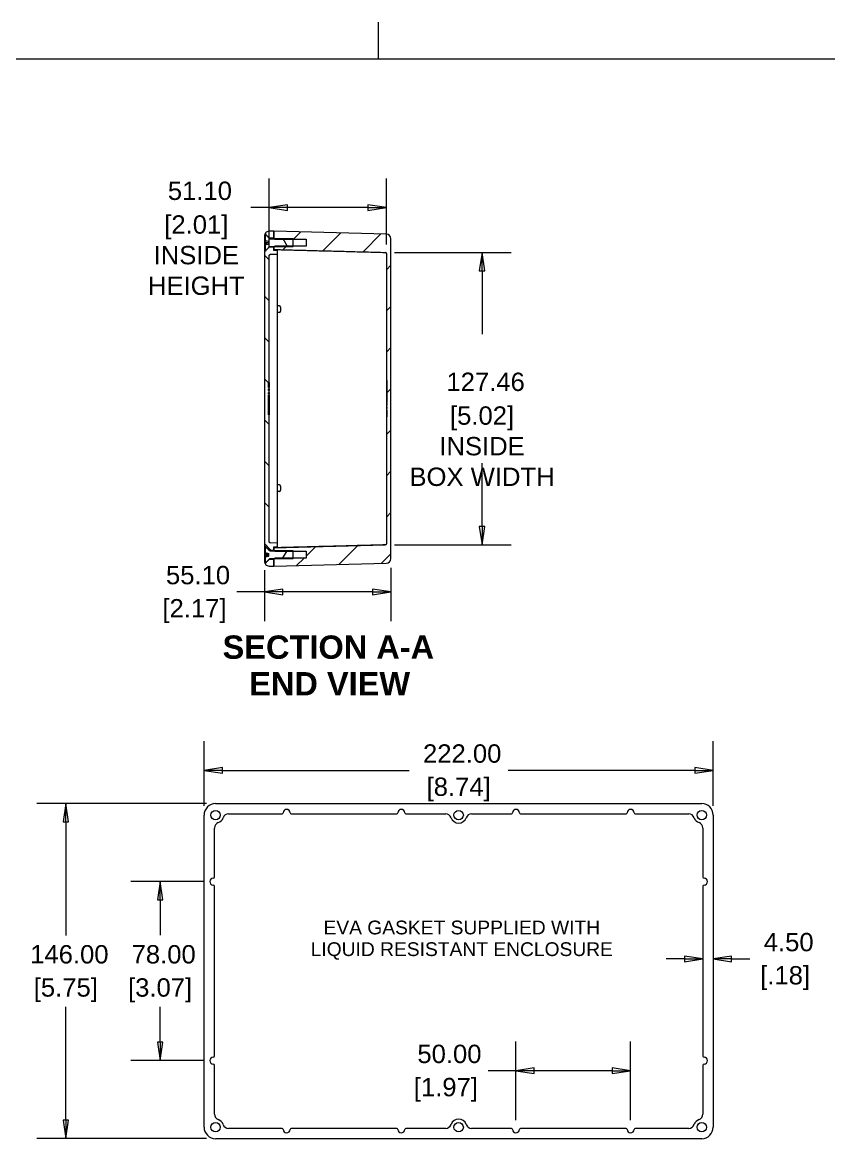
# Model space of a CAD drawing. Header units: millimetres. Extents: x 14 to 1104, y 14 to 850.
# Drawn here: x 403.4 to 755.1, y 363.2 to 849.6 of the extents above; entities that cross this region are included whole.
import ezdxf

# ---------------------------------------------------------------- set-up
doc = ezdxf.new("R2010")
doc.units = ezdxf.units.MM
doc.header["$LTSCALE"] = 4
doc.layers.get('0').update_dxf_attribs({"lineweight": 25})
for name, color, linetype, lineweight in [('Dimension (ANSI)', 7, 'Continuous', 9), ('Hatch (ANSI)', 7, 'Continuous', 9), ('Sketch Geometry (ANSI)', 7, 'Continuous', 9), ('Symbol (ANSI)', 7, 'Continuous', 9), ('Visible (ANSI)', 7, 'Continuous', 9)]:
    doc.layers.add(name, color=color, linetype=linetype, lineweight=lineweight)
doc.styles.add('Label Text (ANSI)', font='arialbd.ttf')
doc.styles.add('Note Text (ANSI)', font='arial.ttf')
doc.dimstyles.new('Default - mm (ANSI)', dxfattribs={"dimscale": 4, "dimtxt": 2, "dimasz": 2, "dimexe": 3.175, "dimexo": 1, "dimgap": 0.8, "dimtad": 0, "dimtih": 1, "dimtoh": 1, "dimrnd": 1e-08, "dimzin": 4, "dimdsep": 46, "dimtxsty": 'Note Text (ANSI)', "dimblk": 'Filled-1', "dimcen": 0.09, "dimdle": 10, "dimclrd": 256, "dimclre": 256, "dimclrt": 256, "dimadec": 1, "dimazin": 0, "dimtfac": 1.524, "dimtofl": 0, "dimtmove": 0, "dimatfit": 3, "dimfxl": 1, "dimtolj": 1, "dimtzin": 0, "dimlwd": -1, "dimlwe": -1, "dimarcsym": 0})

# ---------------------------------------------------------------- blocks, each defined once
blk = doc.blocks.new('Filled-1')
at = {"color": 0}
for p, q in [((0, 0), (-1, 0.15)), ((-1, 0.15), (-1, -0.15)), ((-1, 0), (0, 0)), ((-1, -0.15), (0, 0))]:
    blk.add_line(p, q, dxfattribs=at)
at = {"color": 0, "flags": 128}
blk.add_lwpolyline([(-1, -0.15), (0, 0), (-1, 0.15), (-1, -0.15)], dxfattribs=at)
at = {"color": 0}
blk.add_solid([(-1, -0.15), (0, 0), (-1, 0.15), (-1, -0.15)], dxfattribs=at)
blk = doc.blocks.new('*D13')
at = {"layer": 'Defpoints', "color": 0, "transparency": 16777216}
for p in [(511.08, 768.86), (511.08, 747.99), (562.18, 748.84)]:
    blk.add_point(p, dxfattribs=at)
at = {"layer": 'Dimension (ANSI)', "transparency": 16777216}
for p, q in [((511.08, 751.99), (511.08, 781.56)), ((562.18, 752.84), (562.18, 781.56)), ((511.08, 768.86), (503.08, 768.86)), ((554.18, 768.86), (519.08, 768.86))]:
    blk.add_line(p, q, dxfattribs=at)
at = {"layer": 'Dimension (ANSI)', "transparency": 16777216, "xscale": 8, "yscale": 8, "zscale": 8, "rotation": 180}
blk.add_blockref('Filled-1', (511.08, 768.86), dxfattribs=at)
at = {"layer": 'Dimension (ANSI)', "transparency": 16777216, "xscale": 8, "yscale": 8, "zscale": 8}
blk.add_blockref('Filled-1', (562.18, 768.86), dxfattribs=at)
at = {"layer": 'Dimension (ANSI)', "transparency": 16777216, "char_height": 8, "attachment_point": 5, "style": 'Note Text (ANSI)'}
for s, insert in [('\\A1; 51.10', (479.33, 776.15)), ('\\A1;[2.01]{\\PINSIDE\\PHEIGHT}', (479.33, 748.11))]:
    blk.add_mtext(s, dxfattribs=dict(at, insert=insert))
blk = doc.blocks.new('*D14')
at = {"layer": 'Defpoints', "color": 0, "transparency": 16777216}
for p in [(561.7, 749.34), (561.7, 621.88), (603.91, 621.88)]:
    blk.add_point(p, dxfattribs=at)
at = {"layer": 'Dimension (ANSI)', "transparency": 16777216}
for p, q in [((565.7, 749.34), (616.61, 749.34)), ((603.91, 741.34), (603.91, 713.66)), ((603.91, 629.88), (603.91, 657.57)), ((565.7, 621.88), (616.61, 621.88))]:
    blk.add_line(p, q, dxfattribs=at)
at = {"layer": 'Dimension (ANSI)', "transparency": 16777216, "xscale": 8, "yscale": 8, "zscale": 8}
for p, rotation in [((603.91, 749.34), 90), ((603.91, 621.88), 270)]:
    blk.add_blockref('Filled-1', p, dxfattribs=dict(at, rotation=rotation))
at = {"layer": 'Dimension (ANSI)', "transparency": 16777216, "char_height": 8, "attachment_point": 5, "style": 'Note Text (ANSI)'}
for s, insert in [('\\A1; 127.46', (603.91, 692.9)), ('\\A1;[5.02]{\\PINSIDE\\PBOX WIDTH}', (603.91, 664.86))]:
    blk.add_mtext(s, dxfattribs=dict(at, insert=insert))
blk = doc.blocks.new('*D15')
at = {"layer": 'Defpoints', "color": 0, "transparency": 16777216}
for p in [(509.08, 614.89), (564.18, 615.9), (564.18, 601.4)]:
    blk.add_point(p, dxfattribs=at)
at = {"layer": 'Dimension (ANSI)', "transparency": 16777216}
for p, q in [((509.08, 610.89), (509.08, 588.7)), ((564.18, 611.9), (564.18, 588.7)), ((509.08, 601.4), (496.98, 601.4)), ((556.18, 601.4), (517.08, 601.4))]:
    blk.add_line(p, q, dxfattribs=at)
at = {"layer": 'Dimension (ANSI)', "transparency": 16777216, "xscale": 8, "yscale": 8, "zscale": 8, "rotation": 180}
blk.add_blockref('Filled-1', (509.08, 601.4), dxfattribs=at)
at = {"layer": 'Dimension (ANSI)', "transparency": 16777216, "xscale": 8, "yscale": 8, "zscale": 8}
blk.add_blockref('Filled-1', (564.18, 601.4), dxfattribs=at)
at = {"layer": 'Dimension (ANSI)', "transparency": 16777216, "char_height": 8, "attachment_point": 5, "style": 'Note Text (ANSI)'}
for s, insert in [('\\A1; 55.10', (478.52, 608.69)), ('\\A1;[2.17]', (478.52, 593.08))]:
    blk.add_mtext(s, dxfattribs=dict(at, insert=insert))
blk = doc.blocks.new('*D31')
at = {"layer": 'Defpoints', "color": 0, "transparency": 16777216}
for p in [(704.71, 523.65), (482.71, 504.17), (704.71, 504.17)]:
    blk.add_point(p, dxfattribs=at)
at = {"layer": 'Dimension (ANSI)', "transparency": 16777216}
for p, q in [((482.71, 508.17), (482.71, 536.35)), ((704.71, 508.17), (704.71, 536.35)), ((490.71, 523.65), (572.14, 523.65)), ((696.71, 523.65), (615.29, 523.65))]:
    blk.add_line(p, q, dxfattribs=at)
at = {"layer": 'Dimension (ANSI)', "transparency": 16777216, "xscale": 8, "yscale": 8, "zscale": 8, "rotation": 180}
blk.add_blockref('Filled-1', (482.71, 523.65), dxfattribs=at)
at = {"layer": 'Dimension (ANSI)', "transparency": 16777216, "xscale": 8, "yscale": 8, "zscale": 8}
blk.add_blockref('Filled-1', (704.71, 523.65), dxfattribs=at)
at = {"layer": 'Dimension (ANSI)', "transparency": 16777216, "char_height": 8, "attachment_point": 5, "style": 'Note Text (ANSI)'}
for s, insert in [('\\A1; 222.00', (593.71, 530.93)), ('\\A1;[8.74]', (593.71, 515.32))]:
    blk.add_mtext(s, dxfattribs=dict(at, insert=insert))
blk = doc.blocks.new('*D32')
at = {"layer": 'Defpoints', "color": 0, "transparency": 16777216}
for p in [(486.71, 475.17), (463.53, 397.17), (486.71, 397.17)]:
    blk.add_point(p, dxfattribs=at)
at = {"layer": 'Dimension (ANSI)', "transparency": 16777216}
for p, q in [((482.71, 475.17), (450.83, 475.17)), ((463.53, 467.17), (463.53, 451.78)), ((463.53, 405.17), (463.53, 420.56)), ((482.71, 397.17), (450.83, 397.17))]:
    blk.add_line(p, q, dxfattribs=at)
at = {"layer": 'Dimension (ANSI)', "transparency": 16777216, "xscale": 8, "yscale": 8, "zscale": 8}
for p, rotation in [((463.53, 475.17), 90), ((463.53, 397.17), 270)]:
    blk.add_blockref('Filled-1', p, dxfattribs=dict(at, rotation=rotation))
at = {"layer": 'Dimension (ANSI)', "transparency": 16777216, "char_height": 8, "attachment_point": 5, "style": 'Note Text (ANSI)'}
for s, insert in [('\\A1; 78.00', (463.53, 443.45)), ('\\A1;[3.07]', (463.53, 427.84))]:
    blk.add_mtext(s, dxfattribs=dict(at, insert=insert))
blk = doc.blocks.new('*D33')
at = {"layer": 'Defpoints', "color": 0, "transparency": 16777216}
for p in [(668.71, 392.77), (618.71, 367.17), (668.71, 367.17)]:
    blk.add_point(p, dxfattribs=at)
at = {"layer": 'Dimension (ANSI)', "transparency": 16777216}
for p, q in [((618.71, 371.17), (618.71, 405.47)), ((668.71, 371.17), (668.71, 405.47)), ((618.71, 392.77), (606.61, 392.77)), ((660.71, 392.77), (626.71, 392.77))]:
    blk.add_line(p, q, dxfattribs=at)
at = {"layer": 'Dimension (ANSI)', "transparency": 16777216, "xscale": 8, "yscale": 8, "zscale": 8, "rotation": 180}
blk.add_blockref('Filled-1', (618.71, 392.77), dxfattribs=at)
at = {"layer": 'Dimension (ANSI)', "transparency": 16777216, "xscale": 8, "yscale": 8, "zscale": 8}
blk.add_blockref('Filled-1', (668.71, 392.77), dxfattribs=at)
at = {"layer": 'Dimension (ANSI)', "transparency": 16777216, "char_height": 8, "attachment_point": 5, "style": 'Note Text (ANSI)'}
for s, insert in [('\\A1; 50.00', (588.14, 400.05)), ('\\A1;[1.97]', (588.14, 384.44))]:
    blk.add_mtext(s, dxfattribs=dict(at, insert=insert))
blk = doc.blocks.new('*D35')
at = {"layer": 'Defpoints', "color": 0, "transparency": 16777216}
for p in [(704.71, 504.17), (700.21, 473.16), (700.21, 441.49)]:
    blk.add_point(p, dxfattribs=at)
at = {"layer": 'Dimension (ANSI)', "transparency": 16777216}
for p, q in [((692.21, 441.49), (684.21, 441.49)), ((712.71, 441.49), (720.71, 441.49))]:
    blk.add_line(p, q, dxfattribs=at)
at = {"layer": 'Dimension (ANSI)', "transparency": 16777216, "xscale": 8, "yscale": 8, "zscale": 8}
blk.add_blockref('Filled-1', (700.21, 441.49), dxfattribs=at)
at = {"layer": 'Dimension (ANSI)', "transparency": 16777216, "xscale": 8, "yscale": 8, "zscale": 8, "rotation": 180}
blk.add_blockref('Filled-1', (704.71, 441.49), dxfattribs=at)
at = {"layer": 'Dimension (ANSI)', "transparency": 16777216, "char_height": 8, "attachment_point": 5, "style": 'Note Text (ANSI)'}
for s, insert in [('\\A1; 4.50', (736.07, 448.77)), ('\\A1;[.18]', (736.07, 433.16))]:
    blk.add_mtext(s, dxfattribs=dict(at, insert=insert))
blk = doc.blocks.new('*D37')
at = {"layer": 'Defpoints', "color": 0, "transparency": 16777216}
for p in [(487.71, 509.17), (422.41, 363.17), (487.71, 363.17)]:
    blk.add_point(p, dxfattribs=at)
at = {"layer": 'Dimension (ANSI)', "transparency": 16777216}
for p, q in [((483.71, 509.17), (409.71, 509.17)), ((422.41, 501.17), (422.41, 451.76)), ((422.41, 371.17), (422.41, 420.57)), ((483.71, 363.17), (409.71, 363.17))]:
    blk.add_line(p, q, dxfattribs=at)
at = {"layer": 'Dimension (ANSI)', "transparency": 16777216, "xscale": 8, "yscale": 8, "zscale": 8}
for p, rotation in [((422.41, 509.17), 90), ((422.41, 363.17), 270)]:
    blk.add_blockref('Filled-1', p, dxfattribs=dict(at, rotation=rotation))
at = {"layer": 'Dimension (ANSI)', "transparency": 16777216, "char_height": 8, "attachment_point": 5, "style": 'Note Text (ANSI)'}
for s, insert in [('\\A1; 146.00', (422.41, 443.45)), ('\\A1;[5.75]', (422.41, 427.86))]:
    blk.add_mtext(s, dxfattribs=dict(at, insert=insert))
blk = doc.blocks.new('Borders Hammond Border')
at = {"layer": 'Sketch Geometry (ANSI)'}
for p, q in [((139.7, 208.4), (139.7, 212.4)), ((271.9, 208.4), (7.5, 208.4))]:
    blk.add_line(p, q, dxfattribs=at)

msp = doc.modelspace()

# ---------------------------------------------------------------- hatches: boundary and pattern name
at = {"layer": 'Hatch (ANSI)'}
h = msp.add_hatch(dxfattribs=at)
h.set_pattern_fill('ANSI31', color=256, scale=101.6, angle=90.00021, style=0)
h.set_pattern_definition([(135.0002, (0, 0), (-8.98022, -8.98029), [])])
edge = h.paths.add_edge_path()
edge.add_line((509.083, 749.407), (509.083, 621.821))
edge.add_spline(control_points=[(509.083, 621.821), (509.083, 621.759), (509.098, 621.686), (509.145, 621.572), (509.186, 621.511), (509.23, 621.467)], knot_values=[0.074051, 0.074051, 0.074051, 0.074051, 0.0925647, 0.0925647, 0.1110778, 0.1110778, 0.1110778, 0.1110778], degree=3, periodic=0)
edge.add_line((509.23, 621.467), (511.033, 619.663))
edge.add_line((511.033, 619.663), (513.183, 619.663))
edge.add_line((513.183, 619.663), (513.183, 620.613))
edge.add_line((513.183, 620.613), (513.183, 621.113))
edge.add_line((513.183, 621.113), (514.488, 621.148))
edge.add_spline(control_points=[(514.488, 621.148), (514.512, 621.148), (514.539, 621.154), (514.583, 621.172), (514.607, 621.189), (514.642, 621.224), (514.659, 621.248), (514.677, 621.294), (514.683, 621.323), (514.683, 621.348)], knot_values=[0.0597592, 0.0597592, 0.0597592, 0.0597592, 0.0666462, 0.0666462, 0.0740512, 0.0740512, 0.0814567, 0.0814567, 0.0888626, 0.0888626, 0.0888626, 0.0888626], degree=3, periodic=0)
edge.add_line((514.683, 621.348), (514.683, 622.458))
edge.add_spline(control_points=[(514.683, 622.458), (514.683, 622.483), (514.677, 622.512), (514.659, 622.557), (514.642, 622.582), (514.607, 622.617), (514.583, 622.633), (514.539, 622.652), (514.512, 622.657), (514.488, 622.658)], knot_values=[0.0888606, 0.0888606, 0.0888606, 0.0888606, 0.0962661, 0.0962661, 0.1036712, 0.1036712, 0.1110761, 0.1110761, 0.1179633, 0.1179633, 0.1179633, 0.1179633], degree=3, periodic=0)
edge.add_line((514.488, 622.658), (511.57, 622.734))
edge.add_spline(control_points=[(511.57, 622.734), (511.511, 622.736), (511.445, 622.75), (511.335, 622.796), (511.273, 622.837), (511.186, 622.924), (511.145, 622.986), (511.098, 623.1), (511.083, 623.173), (511.083, 623.234)], knot_values=[0.1493934, 0.1493934, 0.1493934, 0.1493934, 0.1666115, 0.1666115, 0.1851238, 0.1851238, 0.2036366, 0.2036366, 0.2221498, 0.2221498, 0.2221498, 0.2221498], degree=3, periodic=0)
edge.add_line((511.083, 623.234), (511.083, 678.627))
edge.add_line((511.083, 678.627), (510.833, 678.627))
edge.add_line((510.833, 678.627), (510.833, 687.214))
edge.add_line((510.833, 687.214), (511.083, 687.214))
edge.add_line((511.083, 687.214), (511.083, 687.739))
edge.add_line((511.083, 687.739), (510.833, 687.739))
edge.add_line((510.833, 687.739), (510.833, 688.37))
edge.add_line((510.833, 688.37), (511.083, 688.37))
edge.add_line((511.083, 688.37), (511.083, 689.104))
edge.add_line((511.083, 689.104), (510.833, 689.104))
edge.add_line((510.833, 689.104), (510.833, 689.852))
edge.add_line((510.833, 689.852), (511.083, 689.852))
edge.add_line((511.083, 689.852), (511.083, 690.526))
edge.add_line((511.083, 690.526), (510.833, 690.526))
edge.add_line((510.833, 690.526), (510.833, 692.601))
edge.add_line((510.833, 692.601), (511.083, 692.601))
edge.add_line((511.083, 692.601), (511.083, 747.994))
edge.add_spline(control_points=[(511.083, 747.994), (511.083, 748.055), (511.098, 748.128), (511.145, 748.242), (511.186, 748.303), (511.273, 748.391), (511.335, 748.432), (511.445, 748.477), (511.511, 748.492), (511.57, 748.493)], knot_values=[0.0740498, 0.0740498, 0.0740498, 0.0740498, 0.092563, 0.092563, 0.1110758, 0.1110758, 0.1295881, 0.1295881, 0.1468062, 0.1468062, 0.1468062, 0.1468062], degree=3, periodic=0)
edge.add_line((511.57, 748.493), (514.488, 748.57))
edge.add_spline(control_points=[(514.488, 748.57), (514.512, 748.57), (514.539, 748.576), (514.583, 748.594), (514.607, 748.611), (514.642, 748.646), (514.659, 748.67), (514.677, 748.716), (514.683, 748.745), (514.683, 748.77)], knot_values=[0.0005175, 0.0005175, 0.0005175, 0.0005175, 0.0074047, 0.0074047, 0.0148096, 0.0148096, 0.0222147, 0.0222147, 0.0296202, 0.0296202, 0.0296202, 0.0296202], degree=3, periodic=0)
edge.add_line((514.683, 748.77), (514.683, 749.88))
edge.add_spline(control_points=[(514.683, 749.88), (514.683, 749.905), (514.677, 749.934), (514.659, 749.98), (514.642, 750.004), (514.607, 750.039), (514.583, 750.056), (514.539, 750.074), (514.512, 750.079), (514.488, 750.08)], knot_values=[0.0296208, 0.0296208, 0.0296208, 0.0296208, 0.0370267, 0.0370267, 0.0444322, 0.0444322, 0.0518372, 0.0518372, 0.0587242, 0.0587242, 0.0587242, 0.0587242], degree=3, periodic=0)
edge.add_line((514.488, 750.08), (513.183, 750.114))
edge.add_line((513.183, 750.114), (513.183, 750.614))
edge.add_line((513.183, 750.614), (513.183, 751.565))
edge.add_line((513.183, 751.565), (511.033, 751.565))
edge.add_line((511.033, 751.565), (509.23, 749.761))
edge.add_spline(control_points=[(509.23, 749.761), (509.186, 749.717), (509.145, 749.655), (509.098, 749.541), (509.083, 749.469), (509.083, 749.407)], knot_values=[0.1851274, 0.1851274, 0.1851274, 0.1851274, 0.20364, 0.20364, 0.2221542, 0.2221542, 0.2221542, 0.2221542], degree=3, periodic=0)
edge = h.paths.add_edge_path()
edge.add_ellipse((511.083, 756.558), major_axis=(-1.999, -0.052), ratio=1, start_angle=270, end_angle=319.93106)
edge.add_spline(control_points=[(509.52, 757.805), (509.484, 757.761), (509.457, 757.711), (509.419, 757.603), (509.41, 757.547), (509.411, 757.425), (509.424, 757.361), (509.474, 757.24), (509.511, 757.186), (509.557, 757.14)], knot_values=[-0.0731312, -0.0731312, -0.0731312, -0.0731312, -0.0560971, -0.0560971, -0.0390635, -0.0390635, -0.0195312, -0.0195312, 0, 0, 0, 0], degree=3, periodic=0)
edge.add_line((509.557, 757.14), (511.033, 755.663))
edge.add_line((511.033, 755.663), (513.183, 755.663))
edge.add_line((513.183, 755.663), (513.183, 758.614))
edge.add_line((513.183, 758.614), (511.031, 758.558))
edge = h.paths.add_edge_path()
edge.add_ellipse((511.083, 614.67), major_axis=(1.247, -1.564), ratio=1, start_angle=270, end_angle=319.93106)
edge.add_line((511.031, 612.67), (513.183, 612.614))
edge.add_line((513.183, 612.614), (513.183, 615.565))
edge.add_line((513.183, 615.565), (511.033, 615.565))
edge.add_line((511.033, 615.565), (509.557, 614.088))
edge.add_spline(control_points=[(509.557, 614.088), (509.517, 614.048), (509.484, 614.001), (509.435, 613.899), (509.419, 613.844), (509.406, 613.722), (509.412, 613.657), (509.449, 613.532), (509.479, 613.474), (509.52, 613.423)], knot_values=[-0.0731314, -0.0731314, -0.0731314, -0.0731314, -0.0560996, -0.0560996, -0.0390675, -0.0390675, -0.019534, -0.019534, 0, 0, 0, 0], degree=3, periodic=0)
h = msp.add_hatch(dxfattribs=at)
h.set_pattern_fill('ANSI31', color=256, scale=101.6, angle=75.00018, style=0)
h.set_pattern_definition([(120.0002, (0, 0), (-10.9985, -6.35003), [])])
edge = h.paths.add_edge_path()
edge.add_line((511.333, 751.9), (513.468, 751.9))
edge.add_line((513.468, 751.9), (521.533, 751.9))
edge.add_line((521.533, 751.9), (521.533, 752.115))
edge.add_line((521.533, 752.115), (521.533, 755.113))
edge.add_line((521.533, 755.113), (521.533, 755.328))
edge.add_line((521.533, 755.328), (513.468, 755.328))
edge.add_line((513.468, 755.328), (511.333, 755.328))
edge.add_spline(control_points=[(511.333, 755.328), (510.801, 755.861), (509.788, 756.873)], knot_values=[0, 0, 0, 0.2185253, 0.2185253, 0.2185253], weights=[1, 1.0520459, 1], degree=2, periodic=0)
edge.add_line((509.788, 756.873), (509.333, 756.873))
edge.add_line((509.333, 756.873), (509.333, 754.568))
edge.add_line((509.333, 754.568), (510.833, 754.219))
edge.add_line((510.833, 754.219), (510.833, 752.96))
edge.add_line((510.833, 752.96), (509.333, 752.612))
edge.add_line((509.333, 752.612), (509.333, 750.354))
edge.add_line((509.333, 750.354), (509.788, 750.354))
edge.add_line((509.788, 750.354), (511.333, 751.9))
h = msp.add_hatch(dxfattribs=at)
h.set_pattern_fill('ANSI31', color=256, scale=101.6, style=0)
h.set_pattern_definition([(45, (0, 0), (-8.98026, 8.98026), [])])
edge = h.paths.add_edge_path()
edge.add_line((562.183, 677.614), (562.183, 622.384))
edge.add_spline(control_points=[(562.183, 622.384), (562.183, 622.322), (562.169, 622.249), (562.122, 622.135), (562.08, 622.074), (561.993, 621.987), (561.932, 621.945), (561.822, 621.9), (561.755, 621.885), (561.696, 621.884)], knot_values=[0.0740504, 0.0740504, 0.0740504, 0.0740504, 0.0925641, 0.0925641, 0.1110773, 0.1110773, 0.1295896, 0.1295896, 0.1468075, 0.1468075, 0.1468075, 0.1468075], degree=3, periodic=0)
edge.add_line((561.696, 621.884), (513.183, 620.613))
edge.add_line((513.183, 620.613), (513.183, 619.663))
edge.add_line((513.183, 619.663), (513.183, 619.613))
edge.add_line((513.183, 619.613), (513.468, 619.328))
edge.add_line((513.468, 619.328), (513.683, 619.113))
edge.add_line((513.683, 619.113), (521.533, 619.113))
edge.add_line((521.533, 619.113), (527.183, 619.113))
edge.add_line((527.183, 619.113), (527.183, 616.115))
edge.add_line((527.183, 616.115), (521.533, 616.115))
edge.add_line((521.533, 616.115), (513.683, 616.115))
edge.add_line((513.683, 616.115), (513.468, 615.9))
edge.add_line((513.468, 615.9), (513.183, 615.615))
edge.add_line((513.183, 615.615), (513.183, 615.565))
edge.add_line((513.183, 615.565), (513.183, 612.614))
edge.add_line((513.183, 612.614), (562.236, 613.898))
edge.add_ellipse((562.183, 615.898), major_axis=(1.999, 0.052), ratio=1, start_angle=270, end_angle=358.5)
edge.add_line((564.183, 615.898), (564.183, 755.33))
edge.add_ellipse((562.183, 755.33), major_axis=(0, 2), ratio=1, start_angle=270, end_angle=358.5)
edge.add_line((562.236, 757.329), (513.183, 758.614))
edge.add_line((513.183, 758.614), (513.183, 755.663))
edge.add_line((513.183, 755.663), (513.183, 755.613))
edge.add_line((513.183, 755.613), (513.468, 755.328))
edge.add_line((513.468, 755.328), (513.683, 755.113))
edge.add_line((513.683, 755.113), (521.533, 755.113))
edge.add_line((521.533, 755.113), (527.183, 755.113))
edge.add_line((527.183, 755.113), (527.183, 752.115))
edge.add_line((527.183, 752.115), (521.533, 752.115))
edge.add_line((521.533, 752.115), (513.683, 752.115))
edge.add_line((513.683, 752.115), (513.468, 751.9))
edge.add_line((513.468, 751.9), (513.183, 751.615))
edge.add_line((513.183, 751.615), (513.183, 751.565))
edge.add_line((513.183, 751.565), (513.183, 750.614))
edge.add_line((513.183, 750.614), (561.696, 749.344))
edge.add_spline(control_points=[(561.696, 749.344), (561.755, 749.342), (561.822, 749.328), (561.932, 749.282), (561.993, 749.241), (562.08, 749.154), (562.122, 749.092), (562.169, 748.978), (562.183, 748.906), (562.183, 748.844)], knot_values=[0.1493948, 0.1493948, 0.1493948, 0.1493948, 0.1666128, 0.1666128, 0.1851251, 0.1851251, 0.2036383, 0.2036383, 0.222152, 0.222152, 0.222152, 0.222152], degree=3, periodic=0)
edge.add_line((562.183, 748.844), (562.183, 693.614))
edge.add_line((562.183, 693.614), (562.433, 693.601))
edge.add_line((562.433, 693.601), (562.433, 683.996))
edge.add_line((562.433, 683.996), (562.183, 683.987))
edge.add_line((562.183, 683.987), (562.183, 683.475))
edge.add_line((562.183, 683.475), (562.433, 683.466))
edge.add_line((562.433, 683.466), (562.433, 682.83))
edge.add_line((562.433, 682.83), (562.183, 682.821))
edge.add_line((562.183, 682.821), (562.183, 682.11))
edge.add_spline(control_points=[(562.183, 682.11), (562.225, 682.106), (562.267, 682.103), (562.35, 682.097), (562.392, 682.093), (562.433, 682.09)], knot_values=[-0.0250686, -0.0250686, -0.0250686, -0.0250686, -0.0125313, -0.0125313, 0, 0, 0, 0], degree=3, periodic=0)
edge.add_line((562.433, 682.09), (562.433, 681.335))
edge.add_spline(control_points=[(562.433, 681.335), (562.392, 681.331), (562.35, 681.328), (562.267, 681.321), (562.225, 681.318), (562.183, 681.314)], knot_values=[-0.0250749, -0.0250749, -0.0250749, -0.0250749, -0.012533, -0.012533, 0, 0, 0, 0], degree=3, periodic=0)
edge.add_line((562.183, 681.314), (562.183, 680.665))
edge.add_line((562.183, 680.665), (562.433, 680.655))
edge.add_line((562.433, 680.655), (562.433, 677.627))
edge.add_line((562.433, 677.627), (562.183, 677.614))
h = msp.add_hatch(dxfattribs=at)
h.set_pattern_fill('ANSI31', color=256, scale=101.6, angle=14.99998, style=0)
h.set_pattern_definition([(60, (0, 0), (-10.99852, 6.35), [])])
edge = h.paths.add_edge_path()
edge.add_line((511.333, 615.9), (513.468, 615.9))
edge.add_line((513.468, 615.9), (521.533, 615.9))
edge.add_line((521.533, 615.9), (521.533, 616.115))
edge.add_line((521.533, 616.115), (521.533, 619.113))
edge.add_line((521.533, 619.113), (521.533, 619.328))
edge.add_line((521.533, 619.328), (513.468, 619.328))
edge.add_line((513.468, 619.328), (511.333, 619.328))
edge.add_spline(control_points=[(511.333, 619.328), (510.801, 619.861), (509.788, 620.873)], knot_values=[0, 0, 0, 0.2185253, 0.2185253, 0.2185253], weights=[1, 1.0520459, 1], degree=2, periodic=0)
edge.add_line((509.788, 620.873), (509.333, 620.873))
edge.add_line((509.333, 620.873), (509.333, 618.568))
edge.add_line((509.333, 618.568), (510.833, 618.219))
edge.add_line((510.833, 618.219), (510.833, 616.96))
edge.add_line((510.833, 616.96), (509.333, 616.612))
edge.add_line((509.333, 616.612), (509.333, 614.354))
edge.add_line((509.333, 614.354), (509.788, 614.354))
edge.add_line((509.788, 614.354), (511.333, 615.9))

# ---------------------------------------------------------------- linework, layer by layer
at = {"layer": 'Visible (ANSI)'}
for p, q in [((509.083, 756.558), (509.083, 749.407)), ((509.333, 756.873), (509.333, 756.874)), ((509.333, 756.874), (509.788, 756.874)), ((509.788, 756.873), (509.333, 756.873)), ((509.333, 756.873), (509.333, 754.568)), ((509.333, 754.568), (510.833, 754.219)), ((509.333, 754.257), (509.333, 754.568)), ((509.333, 754.257), (510.358, 754.33)), ((509.333, 753.782), (509.333, 754.257)), ((509.788, 756.873), (509.788, 756.874)), ((511.333, 755.329), (509.788, 756.874)), ((510.833, 754.219), (510.833, 752.96)), ((513.183, 758.614), (511.031, 758.558)), ((511.033, 755.663), (513.183, 755.663)), ((511.033, 755.663), (511.033, 755.629)), ((511.333, 755.328), (511.333, 755.329)), ((511.333, 755.329), (513.467, 755.329)), ((521.533, 755.328), (511.333, 755.328)), ((562.236, 757.329), (513.183, 758.614)), ((513.183, 758.614), (513.183, 755.613)), ((513.183, 755.663), (513.183, 758.614)), ((513.183, 755.329), (513.183, 755.613)), ((513.683, 755.113), (527.183, 755.113)), ((521.533, 751.9), (521.533, 755.328)), ((527.183, 755.113), (527.183, 752.115)), ((564.183, 615.898), (564.183, 755.33)), ((509.083, 749.407), (509.083, 621.821)), ((509.333, 753.782), (510.833, 753.722)), ((509.333, 753.347), (509.333, 753.782)), ((509.333, 752.95), (509.333, 753.347)), ((509.333, 753.347), (510.833, 753.135)), ((509.333, 752.71), (510.833, 753.032)), ((510.833, 752.96), (509.333, 752.612)), ((509.333, 752.71), (509.333, 752.95)), ((509.333, 752.612), (509.333, 752.71)), ((509.333, 752.612), (509.333, 750.354)), ((509.333, 750.354), (509.788, 750.354)), ((509.333, 750.354), (509.333, 750.354)), ((509.333, 750.354), (509.788, 750.354)), ((511.333, 751.899), (509.788, 750.354)), ((509.788, 750.354), (509.788, 750.354)), ((511.033, 751.599), (511.033, 751.565)), ((513.183, 751.565), (511.033, 751.565)), ((511.333, 751.9), (521.533, 751.9)), ((511.333, 751.899), (511.333, 751.9)), ((511.333, 751.899), (513.467, 751.899)), ((513.183, 751.615), (513.183, 751.899)), ((513.183, 751.615), (513.183, 750.614)), ((513.183, 750.114), (513.183, 751.565)), ((513.183, 750.614), (561.696, 749.344)), ((514.488, 750.08), (513.183, 750.114)), ((527.183, 752.115), (513.683, 752.115)), ((514.683, 749.88), (514.683, 750.575)), ((514.683, 748.77), (514.683, 749.88)), ((511.083, 692.601), (511.083, 747.994)), ((511.57, 748.493), (514.488, 748.57)), ((514.488, 748.569), (511.57, 748.493)), ((514.683, 747.957), (514.683, 748.769)), ((514.683, 623.271), (514.683, 747.957)), ((562.183, 748.844), (562.183, 693.614)), ((515.596, 726.051), (514.683, 726.075)), ((516.083, 725.551), (516.083, 723.677)), ((515.596, 723.177), (514.683, 723.153)), ((510.833, 690.526), (510.833, 692.601)), ((510.833, 692.601), (511.083, 692.601)), ((511.083, 692.601), (511.083, 690.626)), ((562.183, 693.614), (562.433, 693.601)), ((562.183, 693.614), (562.183, 691.614)), ((562.183, 691.614), (562.183, 690.591)), ((562.433, 693.601), (562.433, 683.996)), ((511.083, 690.626), (510.833, 690.626)), ((511.083, 690.526), (510.833, 690.526)), ((510.833, 689.104), (510.833, 689.852)), ((510.833, 689.852), (511.083, 689.852)), ((511.083, 689.756), (510.833, 689.756)), ((511.083, 689.533), (510.833, 689.533)), ((511.083, 689.409), (510.833, 689.409)), ((511.083, 689.128), (510.833, 689.128)), ((511.083, 689.104), (510.833, 689.104)), ((510.833, 687.739), (510.833, 688.37)), ((510.833, 688.37), (511.083, 688.37)), ((511.083, 688.308), (510.833, 688.308)), ((511.083, 687.739), (510.833, 687.739)), ((510.833, 678.627), (510.833, 687.214)), ((510.833, 687.214), (511.083, 687.214)), ((511.083, 687.17), (510.833, 687.17)), ((511.083, 690.626), (511.083, 690.526)), ((511.083, 689.852), (511.083, 690.526)), ((511.083, 689.852), (511.083, 689.756)), ((511.083, 689.756), (511.083, 689.533)), ((511.083, 689.533), (511.083, 689.409)), ((511.083, 689.409), (511.083, 689.128)), ((511.083, 689.128), (511.083, 689.104)), ((511.083, 688.37), (511.083, 689.104)), ((511.083, 688.37), (511.083, 688.308)), ((511.083, 688.308), (511.083, 687.739)), ((511.083, 687.214), (511.083, 687.739)), ((511.083, 687.214), (511.083, 687.17)), ((511.083, 687.17), (511.083, 684.158)), ((562.183, 690.591), (562.433, 690.6)), ((562.183, 690.591), (562.183, 688.84)), ((562.183, 688.84), (562.183, 687.078)), ((562.183, 688.84), (562.433, 688.84)), ((562.183, 687.078), (562.183, 684.031)), ((562.183, 687.078), (562.433, 687.07)), ((511.083, 684.158), (510.833, 684.158)), ((511.083, 682.403), (510.833, 682.403)), ((511.083, 684.158), (511.083, 682.403)), ((511.083, 682.403), (511.083, 680.658)), ((562.183, 684.031), (562.433, 684.04)), ((562.183, 684.031), (562.183, 683.987)), ((562.433, 683.996), (562.183, 683.987)), ((562.183, 683.987), (562.183, 683.475)), ((562.183, 683.475), (562.433, 683.466)), ((562.183, 683.475), (562.183, 682.884)), ((562.183, 682.884), (562.433, 682.893)), ((562.183, 682.884), (562.183, 682.821)), ((562.183, 682.821), (562.183, 682.11)), ((562.183, 682.11), (562.183, 682.074)), ((562.183, 682.074), (562.183, 681.782)), ((562.183, 682.074), (562.433, 682.065)), ((562.183, 681.782), (562.433, 681.782)), ((562.183, 681.782), (562.183, 681.649)), ((562.183, 681.649), (562.433, 681.657)), ((562.183, 681.649), (562.183, 681.428)), ((562.183, 681.428), (562.433, 681.432)), ((562.183, 681.428), (562.183, 681.314)), ((562.183, 681.314), (562.183, 680.665)), ((562.433, 683.466), (562.433, 682.83)), ((562.433, 682.09), (562.433, 681.335)), ((511.083, 680.658), (510.833, 680.658)), ((511.083, 678.627), (510.833, 678.627)), ((511.083, 680.658), (511.083, 680.614)), ((511.083, 680.614), (511.083, 678.627)), ((511.083, 623.234), (511.083, 678.627)), ((562.183, 680.665), (562.183, 680.563)), ((562.183, 680.563), (562.183, 679.614)), ((562.183, 680.563), (562.433, 680.554)), ((562.183, 679.614), (562.183, 677.614)), ((562.433, 677.627), (562.183, 677.614)), ((562.183, 677.614), (562.183, 622.384)), ((562.433, 680.655), (562.433, 677.627)), ((515.596, 648.051), (514.683, 648.075)), ((516.083, 647.551), (516.083, 645.677)), ((515.596, 645.177), (514.683, 645.153)), ((514.488, 622.658), (511.57, 622.735)), ((514.488, 622.658), (511.57, 622.734)), ((514.683, 622.458), (514.683, 623.271)), ((509.083, 621.821), (509.083, 614.67)), ((509.333, 620.873), (509.333, 620.874)), ((509.333, 620.874), (509.788, 620.874)), ((509.788, 620.873), (509.333, 620.873)), ((509.333, 620.873), (509.333, 618.568)), ((509.333, 618.568), (510.833, 618.219)), ((509.333, 618.257), (509.333, 618.568)), ((509.333, 618.257), (510.358, 618.33)), ((509.333, 617.782), (509.333, 618.257)), ((509.333, 617.782), (510.833, 617.722)), ((509.333, 617.347), (509.333, 617.782)), ((509.788, 620.873), (509.788, 620.874)), ((511.333, 619.329), (509.788, 620.874)), ((510.833, 618.219), (510.833, 616.96)), ((511.033, 619.663), (513.183, 619.663)), ((511.033, 619.663), (511.033, 619.629)), ((511.333, 619.328), (511.333, 619.329)), ((511.333, 619.329), (513.467, 619.329)), ((521.533, 619.328), (511.333, 619.328)), ((513.183, 620.614), (561.696, 621.884)), ((513.183, 621.113), (514.488, 621.148)), ((513.183, 619.663), (513.183, 621.113)), ((513.183, 620.613), (513.183, 619.613)), ((513.183, 619.329), (513.183, 619.613)), ((513.683, 619.113), (527.183, 619.113)), ((514.683, 621.348), (514.683, 622.458)), ((514.683, 620.653), (514.683, 621.348)), ((521.533, 615.9), (521.533, 619.328)), ((527.183, 619.113), (527.183, 616.115)), ((509.333, 616.95), (509.333, 617.347)), ((509.333, 617.347), (510.833, 617.135)), ((509.333, 616.71), (510.833, 617.032)), ((510.833, 616.96), (509.333, 616.612)), ((509.333, 616.71), (509.333, 616.95)), ((509.333, 616.612), (509.333, 616.71)), ((509.333, 616.612), (509.333, 614.354)), ((509.333, 614.354), (509.788, 614.354)), ((509.333, 614.354), (509.333, 614.354)), ((509.333, 614.354), (509.788, 614.354)), ((511.333, 615.899), (509.788, 614.354)), ((509.788, 614.354), (509.788, 614.354)), ((511.033, 615.599), (511.033, 615.565)), ((513.183, 615.565), (511.033, 615.565)), ((511.333, 615.9), (521.533, 615.9)), ((511.333, 615.899), (511.333, 615.9)), ((511.333, 615.899), (513.467, 615.899)), ((513.183, 615.615), (513.183, 615.899)), ((513.183, 615.615), (513.183, 612.614)), ((513.183, 612.614), (513.183, 615.565)), ((513.183, 612.614), (562.236, 613.898)), ((527.183, 616.115), (513.683, 616.115)), ((511.031, 612.67), (513.183, 612.614)), ((487.713, 509.167), (699.713, 509.167)), ((482.713, 368.169), (482.713, 504.169)), ((493.37, 504.669), (516.704, 504.669)), ((520.72, 504.669), (566.704, 504.669)), ((570.72, 504.669), (588.058, 504.669)), ((599.369, 504.669), (616.704, 504.669)), ((620.72, 504.669), (666.704, 504.669)), ((670.72, 504.669), (694.054, 504.669)), ((704.713, 504.169), (704.713, 368.169)), ((487.213, 477.177), (487.213, 498.512)), ((700.211, 498.512), (700.211, 477.177)), ((487.213, 399.177), (487.213, 473.161)), ((700.211, 473.161), (700.211, 399.177)), ((487.213, 373.826), (487.213, 395.161)), ((700.211, 395.161), (700.211, 373.826)), ((516.704, 367.669), (493.37, 367.669)), ((566.704, 367.669), (520.72, 367.669)), ((588.058, 367.669), (570.72, 367.669)), ((616.704, 367.669), (599.369, 367.669)), ((666.704, 367.669), (620.72, 367.669)), ((694.054, 367.669), (670.72, 367.669)), ((699.713, 363.167), (487.713, 363.167))]:
    msp.add_line(p, q, dxfattribs=at)
for centre in [(487.713, 504.169), (593.713, 504.169), (699.713, 504.169), (487.713, 368.169), (593.713, 368.169), (699.713, 368.169)]:
    msp.add_circle(centre, 2.05, dxfattribs=at)
for centre, radius, start, end in [((511.083, 756.558), 2, 91.5, 141.43106), ((562.183, 755.33), 2, 0, 88.5), ((561.683, 748.844), 0.5, 0, 88.5), ((511.583, 747.993), 0.5, 91.5, 180), ((514.483, 748.769), 0.2, 271.5, 0), ((515.583, 725.551), 0.5, 0, 88.5), ((515.583, 723.677), 0.5, 271.5, 0), ((515.583, 647.551), 0.5, 0, 88.5), ((515.583, 645.677), 0.5, 271.5, 0), ((511.583, 623.234), 0.5, 180, 268.5), ((514.483, 622.458), 0.2, 0, 88.5), ((561.683, 622.384), 0.5, 271.5, 0), ((511.083, 614.67), 2, 218.56894, 268.5), ((562.183, 615.898), 2, 271.5, 0), ((518.712, 505.167), 1.5, 0.28895, 179.71105), ((568.712, 505.167), 1.5, 0.28895, 179.71105), ((618.712, 505.167), 1.5, 0.28895, 179.71105), ((668.712, 505.167), 1.5, 0.28895, 179.71105), ((487.713, 504.169), 3.5, 289.45968, 340.53181), ((493.37, 502.169), 2.5, 90, 160.53181), ((516.704, 505.177), 0.508, 270, 359.71105), ((520.72, 505.177), 0.508, 180.28895, 270), ((566.704, 505.177), 0.508, 270, 359.71105), ((570.72, 505.177), 0.508, 180.28895, 270), ((588.058, 502.169), 2.499, 19.47184, 90), ((593.713, 504.169), 3.499, 199.47184, 340.52816), ((599.369, 502.169), 2.499, 90, 160.52816), ((616.704, 505.177), 0.508, 270, 359.71105), ((620.72, 505.177), 0.508, 180.28895, 270), ((666.704, 505.177), 0.508, 270, 359.71105), ((670.72, 505.177), 0.508, 180.28895, 270), ((694.054, 502.169), 2.5, 19.46819, 90), ((699.711, 504.169), 3.5, 199.46819, 250.54017), ((489.712, 498.512), 2.5, 109.45968, 180), ((697.712, 498.512), 2.5, 0, 70.54017), ((486.705, 477.177), 0.508, 270.24503, 0), ((700.719, 477.177), 0.508, 180, 269.79151), ((486.713, 475.169), 1.5, 90.24503, 269.75497), ((486.705, 473.161), 0.508, 0, 89.75497), ((700.719, 473.161), 0.508, 90.20849, 180), ((700.712, 475.169), 1.5, 270.20849, 89.79151), ((486.705, 399.177), 0.508, 270.24503, 0), ((700.719, 399.177), 0.508, 180, 269.79151), ((486.713, 397.169), 1.5, 90.24503, 269.75497), ((486.705, 395.161), 0.508, 0, 89.75497), ((700.719, 395.161), 0.508, 90.20849, 180), ((700.712, 397.169), 1.5, 270.20849, 89.79151), ((489.712, 373.826), 2.5, 180, 250.54032), ((487.713, 368.169), 3.5, 19.46858, 70.54032), ((593.713, 368.169), 3.499, 19.47223, 160.52777), ((699.711, 368.169), 3.5, 109.45983, 160.53142), ((697.712, 373.826), 2.5, 289.45983, 0), ((493.37, 370.168), 2.5, 199.46858, 270), ((516.704, 367.161), 0.508, 0.19613, 90), ((518.712, 367.168), 1.5, 180.19613, 359.80387), ((520.72, 367.161), 0.508, 90, 179.80387), ((566.704, 367.161), 0.508, 0.19613, 90), ((568.712, 367.168), 1.5, 180.19613, 359.80387), ((570.72, 367.161), 0.508, 90, 179.80387), ((588.058, 370.168), 2.499, 270, 340.52777), ((599.369, 370.168), 2.499, 199.47223, 270), ((616.704, 367.161), 0.508, 0.19613, 90), ((618.712, 367.168), 1.5, 180.19613, 359.80387), ((620.72, 367.161), 0.508, 90, 179.80387), ((666.704, 367.161), 0.508, 0.19613, 90), ((668.712, 367.168), 1.5, 180.19613, 359.80387), ((670.72, 367.161), 0.508, 90, 179.80387), ((694.054, 370.168), 2.5, 270, 340.53142)]:
    msp.add_arc(centre, radius, start, end, dxfattribs=at)
for centre, major_axis, ratio, start_param, end_param in [((487.713, 504.169), (5.001, 0), 0.9995242, 1.5707963, 3.1415927), ((699.713, 504.169), (4.999, 0), 0.999833, 0, 1.5707963), ((487.713, 368.169), (0, -5.002), 0.9998331, 4.712389, 6.2831853), ((699.713, 368.169), (0, 5.002), 0.9995243, 3.1415927, 4.712389)]:
    msp.add_ellipse(centre, major_axis=major_axis, ratio=ratio, start_param=start_param, end_param=end_param, dxfattribs=at)
for points, knots in [([(509.52, 757.805), (509.518, 757.803), (509.51, 757.793), (509.476, 757.749), (509.445, 757.707), (509.367, 757.588), (509.32, 757.509), (509.24, 757.338), (509.207, 757.257), (509.146, 757.065), (509.119, 756.954), (509.09, 756.744), (509.083, 756.655), (509.083, 756.558)], [-0.31868981, -0.31868981, -0.31868981, -0.31868981, -0.26714542, -0.26714542, -0.19773928, -0.19773928, -0.12749864, -0.12749864, -0.07939569, -0.07939569, -0.03053681, -0.03053681, 0, 0, 0, 0]), ([(509.52, 757.805), (509.484, 757.761), (509.457, 757.711), (509.419, 757.603), (509.41, 757.547), (509.411, 757.425), (509.424, 757.361), (509.474, 757.24), (509.511, 757.186), (509.557, 757.14)], [-0.073131217, -0.073131217, -0.073131217, -0.073131217, -0.056097128, -0.056097128, -0.039063519, -0.039063519, -0.019531242, -0.019531242, 0, 0, 0, 0]), ([(509.23, 749.761), (509.186, 749.717), (509.145, 749.655), (509.098, 749.541), (509.083, 749.469), (509.083, 749.407)], [0.185127445, 0.185127445, 0.185127445, 0.185127445, 0.203640035, 0.203640035, 0.222154232, 0.222154232, 0.222154232, 0.222154232]), ([(514.683, 749.88), (514.683, 749.905), (514.677, 749.934), (514.659, 749.98), (514.642, 750.004), (514.607, 750.039), (514.583, 750.056), (514.539, 750.074), (514.512, 750.079), (514.488, 750.08)], [0.029620777, 0.029620777, 0.029620777, 0.029620777, 0.037026663, 0.037026663, 0.044432171, 0.044432171, 0.051837162, 0.051837162, 0.058724246, 0.058724246, 0.058724246, 0.058724246]), ([(561.696, 749.344), (561.755, 749.342), (561.822, 749.328), (561.932, 749.282), (561.993, 749.241), (562.08, 749.154), (562.122, 749.092), (562.169, 748.978), (562.183, 748.906), (562.183, 748.844)], [0.149394821, 0.149394821, 0.149394821, 0.149394821, 0.166612762, 0.166612762, 0.185125112, 0.185125112, 0.20363829, 0.20363829, 0.222151997, 0.222151997, 0.222151997, 0.222151997]), ([(511.083, 747.994), (511.083, 748.055), (511.098, 748.128), (511.145, 748.242), (511.186, 748.303), (511.273, 748.391), (511.335, 748.432), (511.445, 748.477), (511.511, 748.492), (511.57, 748.493)], [0.074049766, 0.074049766, 0.074049766, 0.074049766, 0.092562997, 0.092562997, 0.111075836, 0.111075836, 0.129588087, 0.129588087, 0.146806163, 0.146806163, 0.146806163, 0.146806163]), ([(514.488, 748.57), (514.512, 748.57), (514.539, 748.576), (514.583, 748.594), (514.607, 748.611), (514.642, 748.646), (514.659, 748.67), (514.677, 748.716), (514.683, 748.745), (514.683, 748.77)], [0.000517454, 0.000517454, 0.000517454, 0.000517454, 0.00740467, 0.00740467, 0.014809563, 0.014809563, 0.022214738, 0.022214738, 0.029620167, 0.029620167, 0.029620167, 0.029620167]), ([(562.433, 682.83), (562.392, 682.829), (562.35, 682.827), (562.267, 682.824), (562.225, 682.822), (562.183, 682.821)], [-0.02501718, -0.02501718, -0.02501718, -0.02501718, -0.01250855, -0.01250855, 0, 0, 0, 0]), ([(562.183, 682.11), (562.225, 682.106), (562.267, 682.103), (562.35, 682.097), (562.392, 682.093), (562.433, 682.09)], [-0.025068594, -0.025068594, -0.025068594, -0.025068594, -0.012531282, -0.012531282, 0, 0, 0, 0]), ([(562.433, 681.335), (562.392, 681.331), (562.35, 681.328), (562.267, 681.321), (562.225, 681.318), (562.183, 681.314)], [-0.025074864, -0.025074864, -0.025074864, -0.025074864, -0.012533042, -0.012533042, -0.000000007, -0.000000007, -0.000000007, -0.000000007]), ([(562.183, 680.665), (562.225, 680.663), (562.267, 680.662), (562.35, 680.659), (562.392, 680.657), (562.433, 680.655)], [-0.025017977, -0.025017977, -0.025017977, -0.025017977, -0.012508936, -0.012508936, 0, 0, 0, 0]), ([(511.57, 622.734), (511.511, 622.736), (511.445, 622.75), (511.335, 622.796), (511.273, 622.837), (511.186, 622.924), (511.145, 622.986), (511.098, 623.1), (511.083, 623.173), (511.083, 623.234)], [0.149393435, 0.149393435, 0.149393435, 0.149393435, 0.166611511, 0.166611511, 0.185123762, 0.185123762, 0.203636601, 0.203636601, 0.222149832, 0.222149832, 0.222149832, 0.222149832]), ([(514.683, 622.458), (514.683, 622.483), (514.677, 622.512), (514.659, 622.557), (514.642, 622.582), (514.607, 622.617), (514.583, 622.633), (514.539, 622.652), (514.512, 622.657), (514.488, 622.658)], [0.088860634, 0.088860634, 0.088860634, 0.088860634, 0.096266063, 0.096266063, 0.103671238, 0.103671238, 0.111076132, 0.111076132, 0.117963347, 0.117963347, 0.117963347, 0.117963347]), ([(509.083, 621.821), (509.083, 621.759), (509.098, 621.686), (509.145, 621.572), (509.186, 621.511), (509.23, 621.467)], [0.074050983, 0.074050983, 0.074050983, 0.074050983, 0.092564729, 0.092564729, 0.111077814, 0.111077814, 0.111077814, 0.111077814]), ([(514.488, 621.148), (514.512, 621.148), (514.539, 621.154), (514.583, 621.172), (514.607, 621.189), (514.642, 621.224), (514.659, 621.248), (514.677, 621.294), (514.683, 621.323), (514.683, 621.348)], [0.059759154, 0.059759154, 0.059759154, 0.059759154, 0.066646238, 0.066646238, 0.074051229, 0.074051229, 0.081456737, 0.081456737, 0.088862622, 0.088862622, 0.088862622, 0.088862622]), ([(562.183, 622.384), (562.183, 622.322), (562.169, 622.249), (562.122, 622.135), (562.08, 622.074), (561.993, 621.987), (561.932, 621.945), (561.822, 621.9), (561.755, 621.885), (561.696, 621.884)], [0.074050373, 0.074050373, 0.074050373, 0.074050373, 0.09256408, 0.09256408, 0.111077258, 0.111077258, 0.129589609, 0.129589609, 0.14680755, 0.14680755, 0.14680755, 0.14680755]), ([(509.083, 614.67), (509.083, 614.471), (509.111, 614.309), (509.196, 613.979), (509.261, 613.837), (509.405, 613.567), (509.476, 613.478), (509.514, 613.43), (509.518, 613.424), (509.52, 613.423)], [-0.64833422, -0.64833422, -0.64833422, -0.64833422, -0.58591304, -0.58591304, -0.49788192, -0.49788192, -0.36832675, -0.36832675, -0.32964891, -0.32964891, -0.32964891, -0.32964891]), ([(509.557, 614.088), (509.517, 614.048), (509.484, 614.001), (509.435, 613.899), (509.419, 613.844), (509.406, 613.722), (509.412, 613.657), (509.449, 613.532), (509.479, 613.474), (509.52, 613.423)], [-0.073131356, -0.073131356, -0.073131356, -0.073131356, -0.05609965, -0.05609965, -0.039067522, -0.039067522, -0.019533959, -0.019533959, 0, 0, 0, 0])]:
    msp.add_open_spline(points, degree=3, knots=knots, dxfattribs=at)
for points, weights in [([(509.557, 757.14), (510.491, 756.206), (511.033, 755.663)], [1.01220599883, 1.04333094907, 1]), ([(511.333, 755.328), (510.801, 755.861), (509.788, 756.873)], [1, 1.05204588638, 1]), ([(513.183, 755.613), (513.469, 755.327), (513.683, 755.113)], [1, 1.01037351623, 1]), ([(511.033, 751.565), (510.407, 750.938), (509.23, 749.761)], [1, 1.05033458311, 1.00019935678]), ([(509.788, 750.354), (510.801, 751.367), (511.333, 751.9)], [1, 1.05204588356, 1]), ([(513.683, 752.115), (513.469, 751.9), (513.183, 751.615)], [1, 1.01037351623, 1]), ([(513.183, 750.614), (533.2, 750.09), (561.696, 749.344)], [1, 1.01562796653, 1]), ([(509.23, 621.467), (510.407, 620.29), (511.033, 619.663)], [1.00019935676, 1.05033457737, 1]), ([(511.333, 619.328), (510.801, 619.861), (509.788, 620.873)], [1, 1.05204588638, 1]), ([(561.696, 621.884), (533.2, 621.138), (513.183, 620.613)], [1, 1.01562796724, 1]), ([(513.183, 619.613), (513.469, 619.327), (513.683, 619.113)], [1, 1.01037351694, 1]), ([(511.033, 615.565), (510.491, 615.022), (509.557, 614.088)], [1, 1.04333095521, 1.01220600042]), ([(509.788, 614.354), (510.801, 615.367), (511.333, 615.9)], [1, 1.05204588356, 1]), ([(513.683, 616.115), (513.469, 615.9), (513.183, 615.615)], [1, 1.01037351694, 1])]:
    msp.add_rational_spline(points, weights, degree=2, dxfattribs=at)
for points in [[(509.333, 752.95), (509.766, 752.916), (510.162, 752.888)], [(509.333, 616.95), (509.766, 616.916), (510.162, 616.888)]]:
    msp.add_open_spline(points, degree=2, dxfattribs=at)

# ---------------------------------------------------------------- block references
at = {"xscale": 4, "yscale": 4, "zscale": 4}
msp.add_blockref('Borders Hammond Border', (0, 0), dxfattribs=at)

# ---------------------------------------------------------------- texts
at = {"layer": 'Symbol (ANSI)', "char_height": 10.16, "attachment_point": 7, "style": 'Label Text (ANSI)'}
for s, insert in [('SECTION A-A', (490.775, 572.128)), ('END VIEW', (502.366, 556.318))]:
    msp.add_mtext(s, dxfattribs=dict(at, insert=insert))
at = {"layer": 'Symbol (ANSI)', "insert": (595.09, 449.64), "char_height": 6, "width": 131.83537, "attachment_point": 5, "line_spacing_factor": 0.944221, "style": 'Note Text (ANSI)'}
msp.add_mtext('\\fArial|b0|i0;\\H6.0000;EVA GASKET SUPPLIED WITH\\PLIQUID RESISTANT ENCLOSURE', dxfattribs=at)

# ---------------------------------------------------------------- dimensions: what is measured, and where the dimension line sits
at = {"layer": 'Dimension (ANSI)'}
for base, p1, p2, angle, text, override, picture, middle in [((511.083, 768.862), (562.183, 748.844), (511.083, 747.994), 180, ' <>\\X[2.01]{\\PINSIDE\\PHEIGHT}', {"dimgap": 0.8, "dimtih": 0, "dimtoh": 0, "dimdec": 2, "dimpost": '\\X', "dimtol": 0, "dimlim": 0, "dimtp": 0, "dimtm": 0, "dimtdec": 2, "dimatfit": 2}, '*D13', (479.332, 768.862)), ((603.915, 621.884), (561.696, 749.344), (561.696, 621.884), 90, ' <>\\X[5.02]{\\PINSIDE\\PBOX WIDTH}', {"dimgap": 0.8, "dimdec": 2, "dimpost": '\\X', "dimtol": 0, "dimlim": 0, "dimtp": 0, "dimtm": 0, "dimtdec": 2, "dimatfit": 1}, '*D14', (603.915, 685.614)), ((564.183, 601.404), (509.083, 614.89), (564.183, 615.898), 180, ' <>\\X[2.17]', {"dimgap": 0.8, "dimtih": 0, "dimtoh": 0, "dimdec": 2, "dimpost": '\\X', "dimtol": 0, "dimlim": 0, "dimtp": 0, "dimtm": 0, "dimtdec": 2, "dimatfit": 2}, '*D15', (478.515, 601.404)), ((704.713, 523.646), (482.713, 504.169), (704.713, 504.169), 180, ' <>\\X[8.74]', {"dimgap": 0.8, "dimtih": 0, "dimtoh": 0, "dimdec": 2, "dimpost": '\\X', "dimtol": 0, "dimlim": 0, "dimtp": 0, "dimtm": 0, "dimtdec": 2, "dimatfit": 1}, '*D31', (593.713, 523.646)), ((422.408, 363.167), (487.713, 509.167), (487.713, 363.167), 90, ' <>\\X[5.75]', {"dimgap": 0.8, "dimdec": 2, "dimpost": '\\X', "dimtol": 0, "dimlim": 0, "dimtp": 0, "dimtm": 0, "dimtdec": 2, "dimatfit": 1}, '*D37', (422.408, 436.167)), ((700.211, 441.486), (704.713, 504.169), (700.211, 473.161), 180, ' <>\\X[.18]', {"dimgap": 0.8, "dimtih": 0, "dimtoh": 0, "dimdec": 2, "dimpost": '\\X', "dimse1": 1, "dimse2": 1, "dimtol": 0, "dimlim": 0, "dimtp": 0, "dimtm": 0, "dimtdec": 2, "dimatfit": 1}, '*D35', (736.074, 441.486)), ((463.528, 397.169), (486.713, 475.169), (486.713, 397.169), 90, ' <>\\X[3.07]', {"dimgap": 0.8, "dimdec": 2, "dimpost": '\\X', "dimtol": 0, "dimlim": 0, "dimtp": 0, "dimtm": 0, "dimtdec": 2, "dimatfit": 1}, '*D32', (463.528, 436.169)), ((668.712, 392.767), (618.712, 367.168), (668.712, 367.168), 180, ' <>\\X[1.97]', {"dimgap": 0.8, "dimtih": 0, "dimtoh": 0, "dimdec": 2, "dimpost": '\\X', "dimtol": 0, "dimlim": 0, "dimtp": 0, "dimtm": 0, "dimtdec": 2, "dimatfit": 2}, '*D33', (588.144, 392.767))]:
    dim = msp.add_linear_dim(base=base, p1=p1, p2=p2, angle=angle, text=text, dimstyle='Default - mm (ANSI)', override=override, dxfattribs=at)
    dim.commit()
    dim.dimension.update_dxf_attribs({"geometry": picture, "text_midpoint": middle, "dimtype": 160})

doc.saveas('drawing.dxf')
